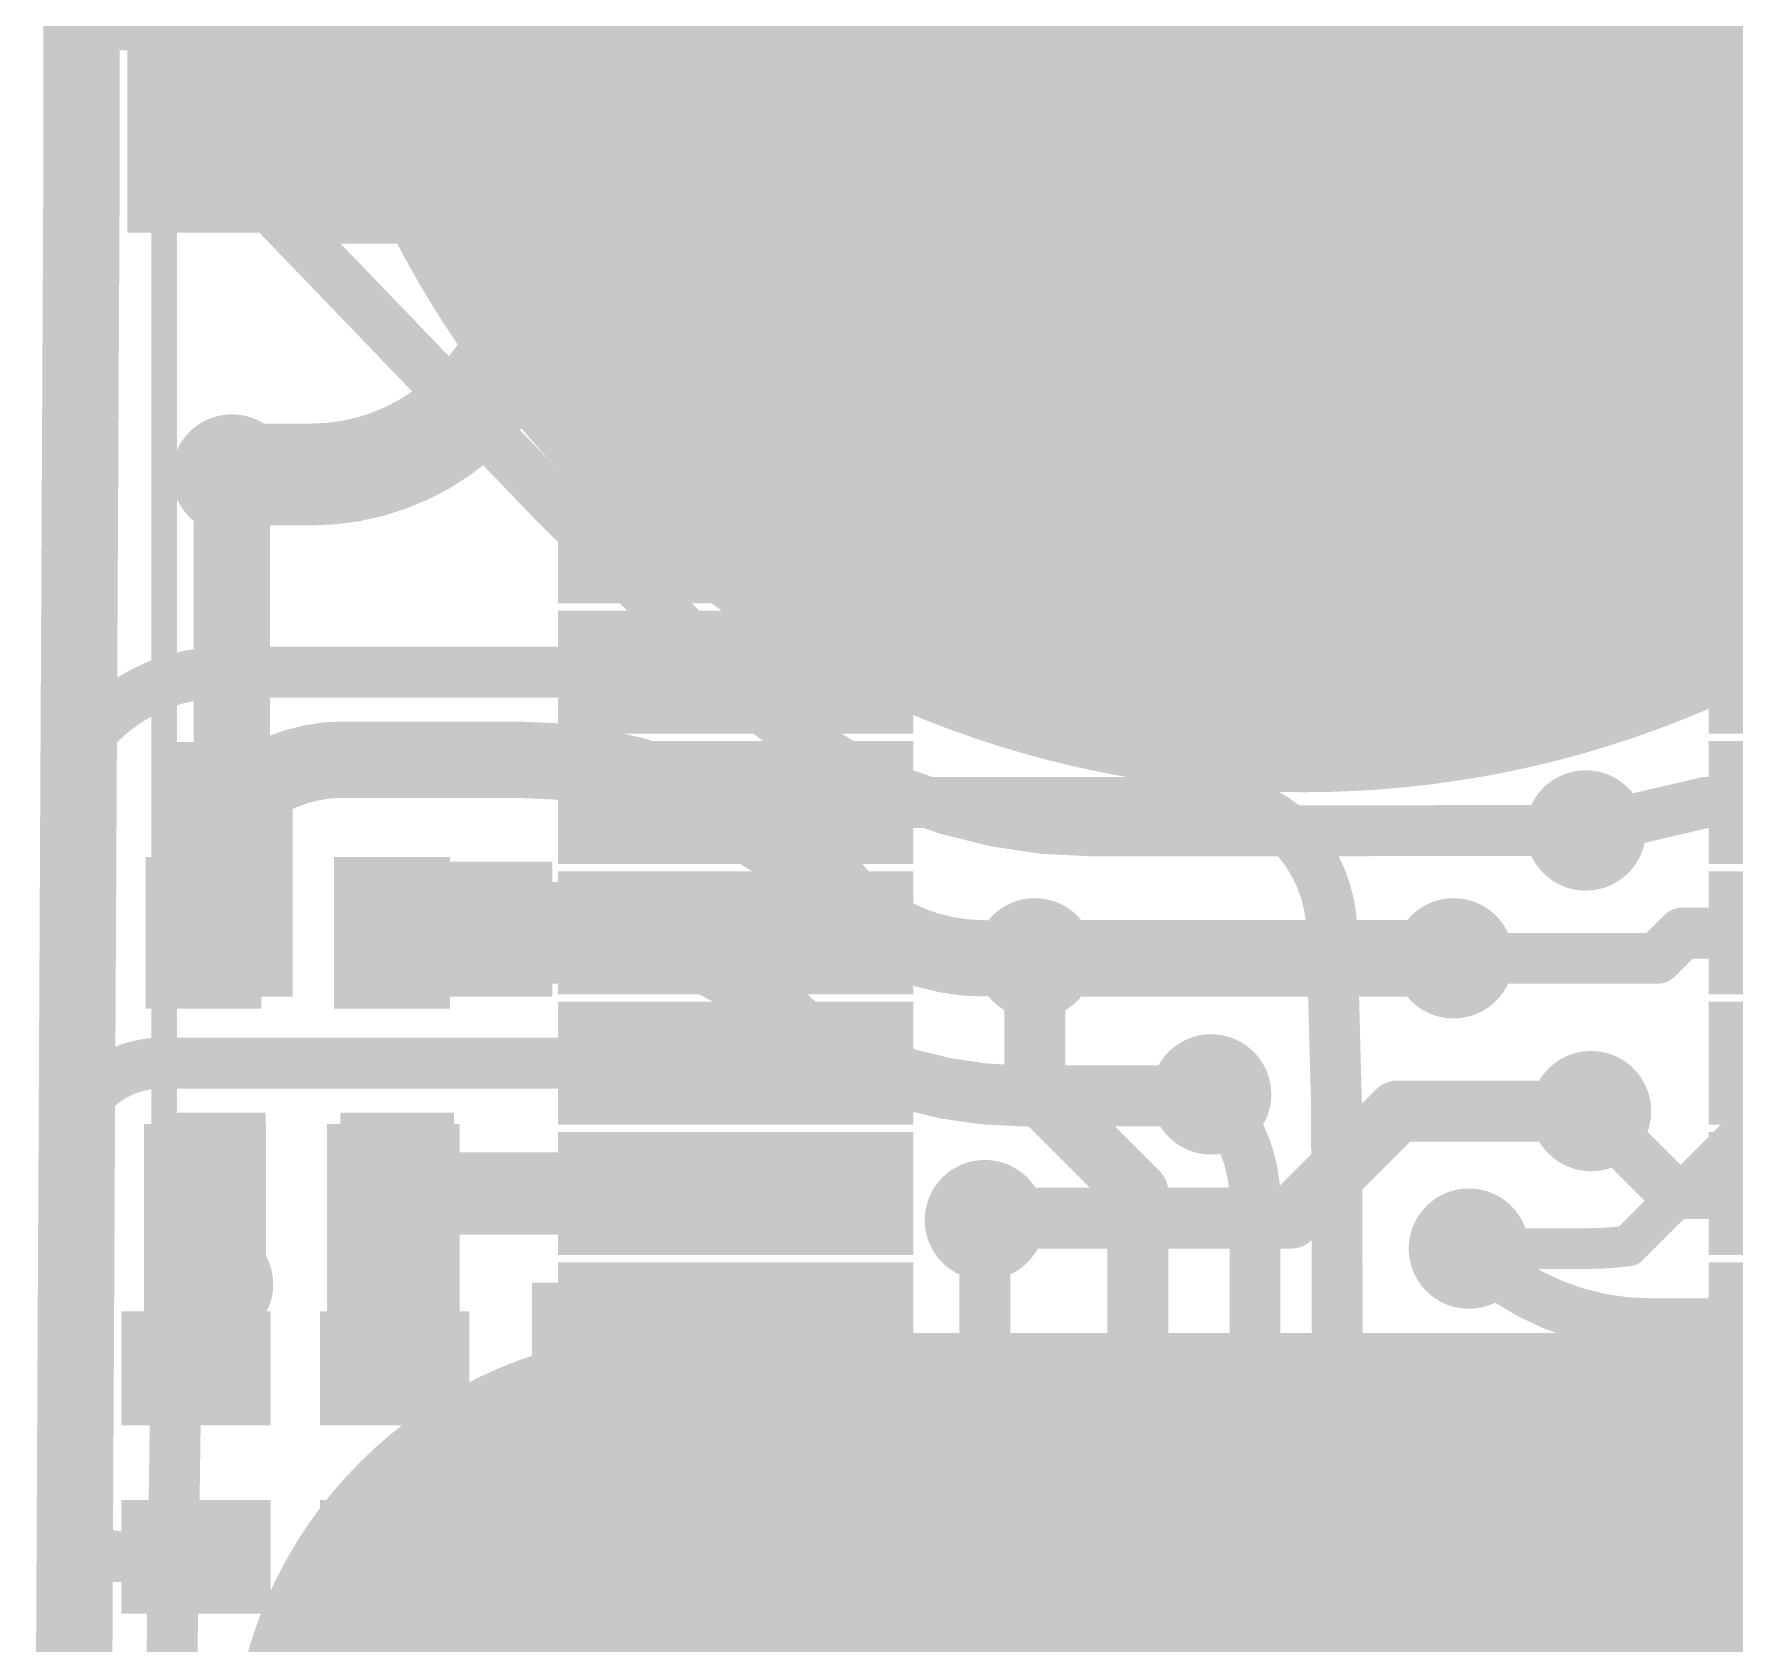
# Model space of a CAD drawing. Header units: millimetres. Extents: x -1.12 to 0.67, y -0.23 to 1.43.
# Drawn here: x -0.4348 to -0.1009, y 0.5594 to 0.8755 of the extents above; entities that cross this region are included whole.
import ezdxf

# ---------------------------------------------------------------- set-up
doc = ezdxf.new("R2010")
doc.units = ezdxf.units.MM
doc.header["$MEASUREMENT"] = 0
for name, color, linetype in [('BottomLayer', 5, 'Continuous'), ('BottomPaste', 16, 'Continuous'), ('BottomSolder', 6, 'Continuous'), ('TopLayer', 1, 'Continuous'), ('TopOverlay', 2, 'Continuous'), ('TopPaste', 8, 'Continuous'), ('TopSolder', 216, 'Continuous'), ('ViaHoleLayer', 16, 'Continuous')]:
    doc.layers.add(name, color=color, linetype=linetype)

# ---------------------------------------------------------------- blocks, each defined once
blk = doc.blocks.new('_EMG________6')
at = {"layer": 'TopLayer'}
h = blk.add_hatch(color=1, dxfattribs=at)
edge = h.paths.add_edge_path()
edge.add_arc((1.1e-06, 0.3931963), 0.1968504, 0, 360)
h = blk.add_hatch(color=1, dxfattribs=at)
edge = h.paths.add_edge_path()
edge.add_arc((-0.1240147, -0.0005045), 0.0826771, 90, 270)
edge.add_line((-0.1240147, -0.08318160000000001), (0.1240169, -0.08318160000000001))
edge.add_arc((0.1240169, -0.0005045), 0.0826771, 270, 450)
edge.add_line((0.1240169, 0.0821726), (-0.1240147, 0.0821726))
at = {"layer": 'TopPaste'}
h = blk.add_hatch(color=8, dxfattribs=at)
edge = h.paths.add_edge_path()
edge.add_arc((1.1e-06, 0.3931963), 0.1968504, 0, 360)
h = blk.add_hatch(color=8, dxfattribs=at)
edge = h.paths.add_edge_path()
edge.add_arc((-0.1240147, -0.0005045), 0.0826771, 90, 270)
edge.add_line((-0.1240147, -0.08318160000000001), (0.1240169, -0.08318160000000001))
edge.add_arc((0.1240169, -0.0005045), 0.0826771, 270, 450)
edge.add_line((0.1240169, 0.0821726), (-0.1240147, 0.0821726))
at = {"layer": 'TopSolder'}
h = blk.add_hatch(color=216, dxfattribs=at)
edge = h.paths.add_edge_path()
edge.add_arc((1.1e-06, 0.3931963), 0.2008504, 0, 360)
h = blk.add_hatch(color=216, dxfattribs=at)
edge = h.paths.add_edge_path()
edge.add_arc((-0.1240147, -0.0005045), 0.0866771, 90, 270)
edge.add_line((-0.1240147, -0.08718160000000001), (0.1240169, -0.08718160000000001))
edge.add_arc((0.1240169, -0.0005045), 0.0866771, 270, 450)
edge.add_line((0.1240169, 0.0861726), (-0.1240147, 0.0861726))
at = {"layer": 'TopOverlay', "const_width": 0.005}
blk.add_lwpolyline([(-0.2237483, -0.4317209), (-0.2237483, 0.431721)], dxfattribs=at)
blk = doc.blocks.new('14_TSSOP_B_7')
at = {"layer": 'BottomLayer'}
for points in [[(-0.1438976, 0.08484255), (-0.0820866, 0.08484255), (-0.0820866, 0.06870085), (-0.1438976, 0.06870085)], [(0.0820866, 0.08484255), (0.1438976, 0.08484255), (0.1438976, 0.06870085), (0.0820866, 0.06870085)], [(-0.1438976, 0.05925195), (-0.0820866, 0.05925195), (-0.0820866, 0.04311025), (-0.1438976, 0.04311025)], [(0.0820866, 0.05925195), (0.1438976, 0.05925195), (0.1438976, 0.04311025), (0.0820866, 0.04311025)], [(-0.1438976, 0.03366145), (-0.0820866, 0.03366145), (-0.0820866, 0.01751975), (-0.1438976, 0.01751975)], [(0.0820866, 0.03366145), (0.1438976, 0.03366145), (0.1438976, 0.01751975), (0.0820866, 0.01751975)], [(-0.1438976, 0.00807085), (-0.0820866, 0.00807085), (-0.0820866, -0.00807085), (-0.1438976, -0.00807085)], [(0.0820866, 0.00807085), (0.1438976, 0.00807085), (0.1438976, -0.00807085), (0.0820866, -0.00807085)], [(-0.1438976, -0.01751975), (-0.0820866, -0.01751975), (-0.0820866, -0.03366145), (-0.1438976, -0.03366145)], [(0.0820866, -0.01751975), (0.1438976, -0.01751975), (0.1438976, -0.03366145), (0.0820866, -0.03366145)], [(-0.1438976, -0.04311025), (-0.0820866, -0.04311025), (-0.0820866, -0.05925195), (-0.1438976, -0.05925195)], [(0.0820866, -0.04311025), (0.1438976, -0.04311025), (0.1438976, -0.05925195), (0.0820866, -0.05925195)], [(-0.1438976, -0.06870085), (-0.0820866, -0.06870085), (-0.0820866, -0.08484255), (-0.1438976, -0.08484255)], [(0.0820866, -0.06870085), (0.1438976, -0.06870085), (0.1438976, -0.08484255), (0.0820866, -0.08484255)]]:
    blk.add_hatch(color=5, dxfattribs=at).paths.add_polyline_path(points)
at = {"layer": 'BottomPaste'}
for points in [[(-0.1438976, 0.08484255), (-0.0820866, 0.08484255), (-0.0820866, 0.06870085), (-0.1438976, 0.06870085)], [(0.0820866, 0.08484255), (0.1438976, 0.08484255), (0.1438976, 0.06870085), (0.0820866, 0.06870085)], [(-0.1438976, 0.05925195), (-0.0820866, 0.05925195), (-0.0820866, 0.04311025), (-0.1438976, 0.04311025)], [(0.0820866, 0.05925195), (0.1438976, 0.05925195), (0.1438976, 0.04311025), (0.0820866, 0.04311025)], [(-0.1438976, 0.03366145), (-0.0820866, 0.03366145), (-0.0820866, 0.01751975), (-0.1438976, 0.01751975)], [(0.0820866, 0.03366145), (0.1438976, 0.03366145), (0.1438976, 0.01751975), (0.0820866, 0.01751975)], [(-0.1438976, 0.00807085), (-0.0820866, 0.00807085), (-0.0820866, -0.00807085), (-0.1438976, -0.00807085)], [(0.0820866, 0.00807085), (0.1438976, 0.00807085), (0.1438976, -0.00807085), (0.0820866, -0.00807085)], [(-0.1438976, -0.01751975), (-0.0820866, -0.01751975), (-0.0820866, -0.03366145), (-0.1438976, -0.03366145)], [(0.0820866, -0.01751975), (0.1438976, -0.01751975), (0.1438976, -0.03366145), (0.0820866, -0.03366145)], [(-0.1438976, -0.04311025), (-0.0820866, -0.04311025), (-0.0820866, -0.05925195), (-0.1438976, -0.05925195)], [(0.0820866, -0.04311025), (0.1438976, -0.04311025), (0.1438976, -0.05925195), (0.0820866, -0.05925195)], [(-0.1438976, -0.06870085), (-0.0820866, -0.06870085), (-0.0820866, -0.08484255), (-0.1438976, -0.08484255)], [(0.0820866, -0.06870085), (0.1438976, -0.06870085), (0.1438976, -0.08484255), (0.0820866, -0.08484255)]]:
    blk.add_hatch(color=16, dxfattribs=at).paths.add_polyline_path(points)
at = {"layer": 'BottomSolder'}
for points in [[(-0.1478976, 0.08884255), (-0.0780866, 0.08884255), (-0.0780866, 0.06470085), (-0.1478976, 0.06470085)], [(0.0780866, 0.08884255), (0.1478976, 0.08884255), (0.1478976, 0.06470085), (0.0780866, 0.06470085)], [(-0.1478976, 0.06325195), (-0.0780866, 0.06325195), (-0.0780866, 0.03911025), (-0.1478976, 0.03911025)], [(0.0780866, 0.06325195), (0.1478976, 0.06325195), (0.1478976, 0.03911025), (0.0780866, 0.03911025)], [(-0.1478976, 0.03766145), (-0.0780866, 0.03766145), (-0.0780866, 0.01351975), (-0.1478976, 0.01351975)], [(0.0780866, 0.03766145), (0.1478976, 0.03766145), (0.1478976, 0.01351975), (0.0780866, 0.01351975)], [(-0.1478976, 0.01207085), (-0.0780866, 0.01207085), (-0.0780866, -0.01207085), (-0.1478976, -0.01207085)], [(0.0780866, 0.01207085), (0.1478976, 0.01207085), (0.1478976, -0.01207085), (0.0780866, -0.01207085)], [(-0.1478976, -0.01351975), (-0.0780866, -0.01351975), (-0.0780866, -0.03766145), (-0.1478976, -0.03766145)], [(0.0780866, -0.01351975), (0.1478976, -0.01351975), (0.1478976, -0.03766145), (0.0780866, -0.03766145)], [(-0.1478976, -0.03911025), (-0.0780866, -0.03911025), (-0.0780866, -0.06325195), (-0.1478976, -0.06325195)], [(0.0780866, -0.03911025), (0.1478976, -0.03911025), (0.1478976, -0.06325195), (0.0780866, -0.06325195)], [(-0.1478976, -0.06470085), (-0.0780866, -0.06470085), (-0.0780866, -0.08884255), (-0.1478976, -0.08884255)], [(0.0780866, -0.06470085), (0.1478976, -0.06470085), (0.1478976, -0.08884255), (0.0780866, -0.08884255)]]:
    blk.add_hatch(color=6, dxfattribs=at).paths.add_polyline_path(points)
blk = doc.blocks.new('R___0402_B_10')
at = {"layer": 'BottomLayer'}
for points in [[(-0.009500000000000001, 0.0125), (-0.009499999999999998, -0.0125), (-0.0275, -0.0125), (-0.0275, 0.0125)], [(0.0275, 0.0125), (0.0275, -0.0125), (0.009500000000000001, -0.0125), (0.009499999999999998, 0.0125)]]:
    blk.add_hatch(color=5, dxfattribs=at).paths.add_polyline_path(points)
at = {"layer": 'BottomPaste'}
for points in [[(-0.009500000000000001, 0.0125), (-0.009499999999999998, -0.0125), (-0.0275, -0.0125), (-0.0275, 0.0125)], [(0.0275, 0.0125), (0.0275, -0.0125), (0.009500000000000001, -0.0125), (0.009499999999999998, 0.0125)]]:
    blk.add_hatch(color=16, dxfattribs=at).paths.add_polyline_path(points)
at = {"layer": 'BottomSolder'}
for points in [[(-0.007334600000000002, 0.0146654), (-0.007334599999999998, -0.0146654), (-0.0296654, -0.0146654), (-0.0296654, 0.0146654)], [(0.0296654, 0.0146654), (0.0296654, -0.0146654), (0.007334600000000002, -0.0146654), (0.007334599999999998, 0.0146654)]]:
    blk.add_hatch(color=6, dxfattribs=at).paths.add_polyline_path(points)
blk = doc.blocks.new('TC33X_2_104E__B_11')
at = {"layer": 'BottomLayer'}
for points in [[(-0.02362205, 0.02362205), (0.02362205, 0.02362205), (0.02362205, -0.02362205), (-0.02362205, -0.02362205)], [(0.05511815, 0.02362205), (0.10236225, 0.02362205), (0.10236225, -0.02362205), (0.05511815, -0.02362205)], [(0.00787405, -0.07086615), (0.07086615, -0.07086615), (0.07086615, -0.12992125), (0.00787405, -0.12992125)]]:
    blk.add_hatch(color=5, dxfattribs=at).paths.add_polyline_path(points)
at = {"layer": 'BottomPaste'}
for points in [[(-0.02362205, 0.02362205), (0.02362205, 0.02362205), (0.02362205, -0.02362205), (-0.02362205, -0.02362205)], [(0.05511815, 0.02362205), (0.10236225, 0.02362205), (0.10236225, -0.02362205), (0.05511815, -0.02362205)], [(0.00787405, -0.07086615), (0.07086615, -0.07086615), (0.07086615, -0.12992125), (0.00787405, -0.12992125)]]:
    blk.add_hatch(color=16, dxfattribs=at).paths.add_polyline_path(points)
at = {"layer": 'BottomSolder'}
for points in [[(-0.02762205, 0.02762205), (0.02762205, 0.02762205), (0.02762205, -0.02762205), (-0.02762205, -0.02762205)], [(0.05111815, 0.02762205), (0.10636225, 0.02762205), (0.10636225, -0.02762205), (0.05111815, -0.02762205)], [(0.00387405, -0.06686615), (0.07486615, -0.06686615), (0.07486615, -0.13392125), (0.00387405, -0.13392125)]]:
    blk.add_hatch(color=6, dxfattribs=at).paths.add_polyline_path(points)
blk = doc.blocks.new('R___0402_B_18')
at = {"layer": 'BottomLayer'}
for points in [[(-0.009499999999999996, 0.0125), (-0.009500000000000003, -0.0125), (-0.0275, -0.0125), (-0.0275, 0.0125)], [(0.0275, 0.0125), (0.0275, -0.0125), (0.009499999999999996, -0.0125), (0.009500000000000003, 0.0125)]]:
    blk.add_hatch(color=5, dxfattribs=at).paths.add_polyline_path(points)
at = {"layer": 'BottomPaste'}
for points in [[(-0.009499999999999996, 0.0125), (-0.009500000000000003, -0.0125), (-0.0275, -0.0125), (-0.0275, 0.0125)], [(0.0275, 0.0125), (0.0275, -0.0125), (0.009499999999999996, -0.0125), (0.009500000000000003, 0.0125)]]:
    blk.add_hatch(color=16, dxfattribs=at).paths.add_polyline_path(points)
at = {"layer": 'BottomSolder'}
for points in [[(-0.007334599999999997, 0.0146654), (-0.007334600000000003, -0.0146654), (-0.0296654, -0.0146654), (-0.0296654, 0.0146654)], [(0.0296654, 0.0146654), (0.0296654, -0.0146654), (0.007334599999999997, -0.0146654), (0.007334600000000003, 0.0146654)]]:
    blk.add_hatch(color=6, dxfattribs=at).paths.add_polyline_path(points)
blk = doc.blocks.new('R___0402_B_19')
at = {"layer": 'BottomLayer'}
for points in [[(-0.009499999999999996, 0.0125), (-0.009500000000000003, -0.0125), (-0.0275, -0.0125), (-0.0275, 0.0125)], [(0.0275, 0.0125), (0.0275, -0.0125), (0.009499999999999996, -0.0125), (0.009500000000000003, 0.0125)]]:
    blk.add_hatch(color=5, dxfattribs=at).paths.add_polyline_path(points)
at = {"layer": 'BottomPaste'}
for points in [[(-0.009499999999999996, 0.0125), (-0.009500000000000003, -0.0125), (-0.0275, -0.0125), (-0.0275, 0.0125)], [(0.0275, 0.0125), (0.0275, -0.0125), (0.009499999999999996, -0.0125), (0.009500000000000003, 0.0125)]]:
    blk.add_hatch(color=16, dxfattribs=at).paths.add_polyline_path(points)
at = {"layer": 'BottomSolder'}
for points in [[(-0.007334599999999997, 0.0146654), (-0.007334600000000003, -0.0146654), (-0.0296654, -0.0146654), (-0.0296654, 0.0146654)], [(0.0296654, 0.0146654), (0.0296654, -0.0146654), (0.007334599999999997, -0.0146654), (0.007334600000000003, 0.0146654)]]:
    blk.add_hatch(color=6, dxfattribs=at).paths.add_polyline_path(points)
blk = doc.blocks.new('R___0402_B_20')
at = {"layer": 'BottomLayer'}
for points in [[(-0.009500000000000001, 0.0125), (-0.009499999999999998, -0.0125), (-0.0275, -0.0125), (-0.0275, 0.0125)], [(0.0275, 0.0125), (0.0275, -0.0125), (0.009500000000000001, -0.0125), (0.009499999999999998, 0.0125)]]:
    blk.add_hatch(color=5, dxfattribs=at).paths.add_polyline_path(points)
at = {"layer": 'BottomPaste'}
for points in [[(-0.009500000000000001, 0.0125), (-0.009499999999999998, -0.0125), (-0.0275, -0.0125), (-0.0275, 0.0125)], [(0.0275, 0.0125), (0.0275, -0.0125), (0.009500000000000001, -0.0125), (0.009499999999999998, 0.0125)]]:
    blk.add_hatch(color=16, dxfattribs=at).paths.add_polyline_path(points)
at = {"layer": 'BottomSolder'}
for points in [[(-0.007334600000000002, 0.0146654), (-0.007334599999999998, -0.0146654), (-0.0296654, -0.0146654), (-0.0296654, 0.0146654)], [(0.0296654, 0.0146654), (0.0296654, -0.0146654), (0.007334600000000002, -0.0146654), (0.007334599999999998, 0.0146654)]]:
    blk.add_hatch(color=6, dxfattribs=at).paths.add_polyline_path(points)
blk = doc.blocks.new('R___0402_B_23')
at = {"layer": 'BottomLayer'}
for points in [[(-0.009500000000000001, 0.0125), (-0.009499999999999998, -0.0125), (-0.0275, -0.0125), (-0.0275, 0.0125)], [(0.0275, 0.0125), (0.0275, -0.0125), (0.009500000000000001, -0.0125), (0.009499999999999998, 0.0125)]]:
    blk.add_hatch(color=5, dxfattribs=at).paths.add_polyline_path(points)
at = {"layer": 'BottomPaste'}
for points in [[(-0.009500000000000001, 0.0125), (-0.009499999999999998, -0.0125), (-0.0275, -0.0125), (-0.0275, 0.0125)], [(0.0275, 0.0125), (0.0275, -0.0125), (0.009500000000000001, -0.0125), (0.009499999999999998, 0.0125)]]:
    blk.add_hatch(color=16, dxfattribs=at).paths.add_polyline_path(points)
at = {"layer": 'BottomSolder'}
for points in [[(-0.007334600000000002, 0.0146654), (-0.007334599999999998, -0.0146654), (-0.0296654, -0.0146654), (-0.0296654, 0.0146654)], [(0.0296654, 0.0146654), (0.0296654, -0.0146654), (0.007334600000000002, -0.0146654), (0.007334599999999998, 0.0146654)]]:
    blk.add_hatch(color=6, dxfattribs=at).paths.add_polyline_path(points)
blk = doc.blocks.new('SOD_123_B_31')
at = {"layer": 'BottomLayer'}
for points in [[(-0.0807086, -0.01771655), (-0.0807086, 0.01771655), (-0.043307, 0.01771655), (-0.043307, -0.01771655)], [(0.0433072, -0.01771655), (0.0433072, 0.01771655), (0.0807088, 0.01771655), (0.0807088, -0.01771655)]]:
    blk.add_hatch(color=5, dxfattribs=at).paths.add_polyline_path(points)
at = {"layer": 'BottomPaste'}
for points in [[(-0.0807086, -0.01771655), (-0.0807086, 0.01771655), (-0.043307, 0.01771655), (-0.043307, -0.01771655)], [(0.0433072, -0.01771655), (0.0433072, 0.01771655), (0.0807088, 0.01771655), (0.0807088, -0.01771655)]]:
    blk.add_hatch(color=16, dxfattribs=at).paths.add_polyline_path(points)
at = {"layer": 'BottomSolder'}
for points in [[(-0.0847086, -0.02171655), (-0.0847086, 0.02171655), (-0.039307, 0.02171655), (-0.039307, -0.02171655)], [(0.0393072, -0.02171655), (0.0393072, 0.02171655), (0.0847088, 0.02171655), (0.0847088, -0.02171655)]]:
    blk.add_hatch(color=6, dxfattribs=at).paths.add_polyline_path(points)
blk = doc.blocks.new('C___0402_B_33')
at = {"layer": 'BottomLayer'}
for points in [[(-0.009500000000000001, 0.0125), (-0.009499999999999998, -0.0125), (-0.0275, -0.0125), (-0.0275, 0.0125)], [(0.0275, 0.0125), (0.0275, -0.0125), (0.009500000000000001, -0.0125), (0.009499999999999998, 0.0125)]]:
    blk.add_hatch(color=5, dxfattribs=at).paths.add_polyline_path(points)
at = {"layer": 'BottomPaste'}
for points in [[(-0.009500000000000001, 0.0125), (-0.009499999999999998, -0.0125), (-0.0275, -0.0125), (-0.0275, 0.0125)], [(0.0275, 0.0125), (0.0275, -0.0125), (0.009500000000000001, -0.0125), (0.009499999999999998, 0.0125)]]:
    blk.add_hatch(color=16, dxfattribs=at).paths.add_polyline_path(points)
at = {"layer": 'BottomSolder'}
for points in [[(-0.007137800000000001, 0.0148622), (-0.007137799999999999, -0.0148622), (-0.0298622, -0.0148622), (-0.0298622, 0.0148622)], [(0.0298622, 0.0148622), (0.0298622, -0.0148622), (0.007137800000000001, -0.0148622), (0.007137799999999999, 0.0148622)]]:
    blk.add_hatch(color=6, dxfattribs=at).paths.add_polyline_path(points)

msp = doc.modelspace()

# ---------------------------------------------------------------- hatches: boundary and pattern name
at = {"layer": 'BottomLayer'}
for points in [[(-0.4164883, 0.8365), (-0.3635001, 0.8365), (-0.3635001, 0.923534), (-0.4164883, 0.923534)], [(-0.2764841, 0.8537166), (-0.2764841, 0.8126314), (-0.2270001, 0.8126314), (-0.2270001, 0.8537166)], [(-0.2265052, 0.8315002), (-0.2764842, 0.8315002), (-0.2764842, 0.767701), (-0.2265052, 0.767701)], [(-0.1019134, 0.7677008), (-0.0401024, 0.7677008), (-0.0401024, 0.8002182), (-0.1019134, 0.8002182)], [(-0.4075, 0.6865), (-0.384, 0.6865), (-0.384, 0.7365), (-0.4075, 0.7365)], [(-0.3735, 0.6865), (-0.3330072, 0.6865), (-0.3330072, 0.713), (-0.3735, 0.713)], [(-0.3892372, 0.6615), (-0.4132372, 0.6615), (-0.4132372, 0.6045), (-0.3892372, 0.6045)], [(-0.3512372, 0.6615), (-0.3772372, 0.6615), (-0.3772372, 0.6045), (-0.3512372, 0.6045)], [(-0.2660865, 0.6397482), (-0.2660865, 0.6558898), (-0.3600921, 0.6558898), (-0.3600921, 0.6397482)], [(-0.337, 0.5665), (-0.3175, 0.5665), (-0.3175, 0.6302992), (-0.337, 0.6302992)], [(-0.3174999, 0.5658686), (-0.3174999, 0.5853686), (-0.3764999, 0.5853686), (-0.3764999, 0.5658686)]]:
    msp.add_hatch(color=5, dxfattribs=at).paths.add_polyline_path(points)
h = msp.add_hatch(color=5, dxfattribs=at)
edge = h.paths.add_edge_path()
edge.add_arc((-0.397575, 0.851), 0.011811, 0, 360)
h = msp.add_hatch(color=5, dxfattribs=at)
edge = h.paths.add_edge_path()
edge.add_arc((-0.3959324, 0.789), 0.011811, 0, 360)
h = msp.add_hatch(color=5, dxfattribs=at)
edge = h.paths.add_edge_path()
edge.add_arc((-0.3959324, 0.724), 0.011811, 0, 360)
h = msp.add_hatch(color=5, dxfattribs=at)
edge = h.paths.add_edge_path()
edge.add_arc((-0.1300419, 0.7191039), 0.011811, 0, 360)
h = msp.add_hatch(color=5, dxfattribs=at)
edge = h.paths.add_edge_path()
edge.add_arc((-0.3410072, 0.699), 0.011811, 0, 360)
h = msp.add_hatch(color=5, dxfattribs=at)
edge = h.paths.add_edge_path()
edge.add_arc((-0.2382304, 0.694), 0.011811, 0, 360)
h = msp.add_hatch(color=5, dxfattribs=at)
edge = h.paths.add_edge_path()
edge.add_arc((-0.156, 0.694), 0.011811, 0, 360)
h = msp.add_hatch(color=5, dxfattribs=at)
edge = h.paths.add_edge_path()
edge.add_arc((-0.2036069, 0.6672794), 0.011811, 0, 360)
h = msp.add_hatch(color=5, dxfattribs=at)
edge = h.paths.add_edge_path()
edge.add_arc((-0.129, 0.664), 0.011811, 0, 360)
h = msp.add_hatch(color=5, dxfattribs=at)
edge = h.paths.add_edge_path()
edge.add_arc((-0.248064, 0.6426019), 0.011811, 0, 360)
h = msp.add_hatch(color=5, dxfattribs=at)
edge = h.paths.add_edge_path()
edge.add_arc((-0.153, 0.637), 0.011811, 0, 360)
h = msp.add_hatch(color=5, dxfattribs=at)
edge = h.paths.add_edge_path()
edge.add_arc((-0.3996381, 0.6300187), 0.011811, 0, 360)
at = {"layer": 'TopLayer'}
h = msp.add_hatch(color=1, dxfattribs=at)
edge = h.paths.add_edge_path()
edge.add_arc((-0.397575, 0.851), 0.011811, 0, 360)
h = msp.add_hatch(color=1, dxfattribs=at)
edge = h.paths.add_edge_path()
edge.add_arc((-0.3959324, 0.789), 0.011811, 0, 360)
h = msp.add_hatch(color=1, dxfattribs=at)
edge = h.paths.add_edge_path()
edge.add_arc((-0.3959324, 0.724), 0.011811, 0, 360)
h = msp.add_hatch(color=1, dxfattribs=at)
edge = h.paths.add_edge_path()
edge.add_arc((-0.1300419, 0.7191039), 0.011811, 0, 360)
h = msp.add_hatch(color=1, dxfattribs=at)
edge = h.paths.add_edge_path()
edge.add_arc((-0.3410072, 0.699), 0.011811, 0, 360)
h = msp.add_hatch(color=1, dxfattribs=at)
edge = h.paths.add_edge_path()
edge.add_arc((-0.2382304, 0.694), 0.011811, 0, 360)
h = msp.add_hatch(color=1, dxfattribs=at)
edge = h.paths.add_edge_path()
edge.add_arc((-0.156, 0.694), 0.011811, 0, 360)
h = msp.add_hatch(color=1, dxfattribs=at)
edge = h.paths.add_edge_path()
edge.add_arc((-0.2036069, 0.6672794), 0.011811, 0, 360)
h = msp.add_hatch(color=1, dxfattribs=at)
edge = h.paths.add_edge_path()
edge.add_arc((-0.129, 0.664), 0.011811, 0, 360)
h = msp.add_hatch(color=1, dxfattribs=at)
edge = h.paths.add_edge_path()
edge.add_arc((-0.248064, 0.6426019), 0.011811, 0, 360)
h = msp.add_hatch(color=1, dxfattribs=at)
edge = h.paths.add_edge_path()
edge.add_arc((-0.153, 0.637), 0.011811, 0, 360)
h = msp.add_hatch(color=1, dxfattribs=at)
edge = h.paths.add_edge_path()
edge.add_arc((-0.3996381, 0.6300187), 0.011811, 0, 360)
at = {"layer": 'ViaHoleLayer'}
h = msp.add_hatch(color=16, dxfattribs=at)
edge = h.paths.add_edge_path()
edge.add_arc((-0.397575, 0.851), 0.0059055, 0, 360)
h = msp.add_hatch(color=16, dxfattribs=at)
edge = h.paths.add_edge_path()
edge.add_arc((-0.3959324, 0.789), 0.0059055, 0, 360)
h = msp.add_hatch(color=16, dxfattribs=at)
edge = h.paths.add_edge_path()
edge.add_arc((-0.3959324, 0.724), 0.0059055, 0, 360)
h = msp.add_hatch(color=16, dxfattribs=at)
edge = h.paths.add_edge_path()
edge.add_arc((-0.1300419, 0.7191039), 0.0059055, 0, 360)
h = msp.add_hatch(color=16, dxfattribs=at)
edge = h.paths.add_edge_path()
edge.add_arc((-0.3410072, 0.699), 0.0059055, 0, 360)
h = msp.add_hatch(color=16, dxfattribs=at)
edge = h.paths.add_edge_path()
edge.add_arc((-0.2382304, 0.694), 0.0059055, 0, 360)
h = msp.add_hatch(color=16, dxfattribs=at)
edge = h.paths.add_edge_path()
edge.add_arc((-0.156, 0.694), 0.0059055, 0, 360)
h = msp.add_hatch(color=16, dxfattribs=at)
edge = h.paths.add_edge_path()
edge.add_arc((-0.2036069, 0.6672794), 0.0059055, 0, 360)
h = msp.add_hatch(color=16, dxfattribs=at)
edge = h.paths.add_edge_path()
edge.add_arc((-0.129, 0.664), 0.0059055, 0, 360)
h = msp.add_hatch(color=16, dxfattribs=at)
edge = h.paths.add_edge_path()
edge.add_arc((-0.248064, 0.6426019), 0.0059055, 0, 360)
h = msp.add_hatch(color=16, dxfattribs=at)
edge = h.paths.add_edge_path()
edge.add_arc((-0.153, 0.637), 0.0059055, 0, 360)
h = msp.add_hatch(color=16, dxfattribs=at)
edge = h.paths.add_edge_path()
edge.add_arc((-0.3996381, 0.6300187), 0.0059055, 0, 360)

# ---------------------------------------------------------------- linework, layer by layer
at = {"layer": 'BottomLayer'}
for points, const_width in [([(-0.3355, 0.8345919), (-0.3355, 0.849)], 0.02), ([(-0.129992, 0.8027128), (-0.129992, 0.836)], 0.01), ([(-0.389, 0.789), (-0.3803848, 0.789)], 0.02), ([(-0.3974207, 0.7501811), (-0.2969921, 0.7501811)], 0.01), ([(-0.2969921, 0.7501811), (-0.1907415, 0.7501811)], 0.01), ([(-0.428, 0.6559289), (-0.428, 0.7255147)], 0.01), ([(-0.2969921, 0.7245906), (-0.2017509, 0.7245906)], 0.01), ([(-0.1300419, 0.7191039), (-0.1065239, 0.7245906)], 0.01), ([(-0.1065239, 0.7245906), (-0.0710079, 0.7245906)], 0.01), ([(-0.3586716, 0.699), (-0.3410072, 0.699)], 0.02), ([(-0.3410072, 0.699), (-0.2969921, 0.699)], 0.02), ([(-0.1798884, 0.6988037), (-0.179, 0.6652999)], 0.01), ([(-0.1160168, 0.694), (-0.1110555, 0.6989613)], 0.01), ([(-0.1110555, 0.6989613), (-0.0710466, 0.6989613)], 0.01), ([(-0.2382304, 0.694), (-0.2382301, 0.6939997)], 0.012), ([(-0.2382301, 0.6682288), (-0.2382301, 0.6939997)], 0.012), ([(-0.156, 0.694), (-0.1160168, 0.694)], 0.01), ([(-0.4099406, 0.6734094), (-0.2969921, 0.6734094)], 0.01), ([(-0.2382301, 0.6682288), (-0.218, 0.6479987)], 0.012), ([(-0.179, 0.6652999), (-0.1784968, 0.5271539)], 0.01), ([(-0.129, 0.664), (-0.1128189, 0.6478189)], 0.01), ([(-0.428, 0.5848284), (-0.428, 0.6559289)], 0.01), ([(-0.4005, 0.6300187), (-0.4005, 0.649)], 0.01), ([(-0.364, 0.6477929), (-0.363974, 0.6478189)], 0.01), ([(-0.364, 0.6135), (-0.364, 0.6477929)], 0.01), ([(-0.363974, 0.6478189), (-0.2969921, 0.6478189)], 0.01), ([(-0.218, 0.5242486), (-0.218, 0.6479987)], 0.012), ([(-0.195, 0.4740484), (-0.195, 0.6465005)], 0.01), ([(-0.1128189, 0.6478189), (-0.0231799, 0.6478189)], 0.01), ([(-0.248064, 0.5959166), (-0.248064, 0.6426019)], 0.01), ([(-0.4005, 0.6195355), (-0.4005, 0.6300187)], 0.01), ([(-0.4005, 0.6300187), (-0.3996381, 0.6300187)], 0.01), ([(-0.117338, 0.6222283), (-0.0710079, 0.6222283)], 0.01), ([(-0.4175503, 0.5765), (-0.403, 0.5765)], 0.01), ([(-0.2895, 0.579), (-0.2650711, 0.579)], 0.01)]:
    msp.add_lwpolyline(points, dxfattribs=dict(at, const_width=const_width))
for points, const_width in [([(-0.3405, 0.849, 1), (-0.3305, 0.849, 1)], 0.01), ([(-0.3405, 0.8345919, 1), (-0.3305, 0.8345919, 1)], 0.01), ([(-0.3405, 0.8345919, 1), (-0.3305, 0.8345919, 1)], 0.01), ([(-0.132492, 0.836, 1), (-0.127492, 0.836, 1)], 0.005), ([(-0.354, 0.802, 1), (-0.344, 0.802, 1)], 0.01), ([(-0.354, 0.802, 1), (-0.344, 0.802, 1)], 0.01), ([(-0.132492, 0.8027128, 1), (-0.127492, 0.8027128, 1)], 0.005), ([(-0.132492, 0.8027128, 1), (-0.127492, 0.8027128, 1)], 0.005), ([(-0.394, 0.789, 1), (-0.384, 0.789, 1)], 0.01), ([(-0.3853848, 0.789, 1), (-0.3753848, 0.789, 1)], 0.01), ([(-0.3853848, 0.789, 1), (-0.3753848, 0.789, 1)], 0.01), ([(-0.1461762, 0.7696762, 1), (-0.1411762, 0.7696762, 1)], 0.005), ([(-0.1461762, 0.7696762, 1), (-0.1411762, 0.7696762, 1)], 0.005), ([(-0.3999207, 0.7501811, 1), (-0.3949207, 0.7501811, 1)], 0.005), ([(-0.3999207, 0.7501811, 1), (-0.3949207, 0.7501811, 1)], 0.005), ([(-0.2994921, 0.7501811, 1), (-0.2944921, 0.7501811, 1)], 0.005), ([(-0.2994921, 0.7501811, 1), (-0.2944921, 0.7501811, 1)], 0.005), ([(-0.1932415, 0.7501811, 1), (-0.1882415, 0.7501811, 1)], 0.005), ([(-0.1932415, 0.7501811, 1), (-0.1882415, 0.7501811, 1)], 0.005), ([(-0.4245, 0.74, 1), (-0.4195, 0.74, 1)], 0.005), ([(-0.4245, 0.74, 1), (-0.4195, 0.74, 1)], 0.005), ([(-0.4305, 0.7255147, 1), (-0.4255, 0.7255147, 1)], 0.005), ([(-0.4305, 0.7255147, 1), (-0.4255, 0.7255147, 1)], 0.005), ([(-0.2994921, 0.7245906, 1), (-0.2944921, 0.7245906, 1)], 0.005), ([(-0.2042509, 0.7245906, 1), (-0.1992509, 0.7245906, 1)], 0.005), ([(-0.2042509, 0.7245906, 1), (-0.1992509, 0.7245906, 1)], 0.005), ([(-0.1090239, 0.7245906, 1), (-0.1040239, 0.7245906, 1)], 0.005), ([(-0.1090239, 0.7245906, 1), (-0.1040239, 0.7245906, 1)], 0.005), ([(-0.190754, 0.719, 1), (-0.185754, 0.719, 1)], 0.005), ([(-0.190754, 0.719, 1), (-0.185754, 0.719, 1)], 0.005), ([(-0.1325419, 0.7191039, 1), (-0.1275419, 0.7191039, 1)], 0.005), ([(-0.3636716, 0.699, 1), (-0.3536716, 0.699, 1)], 0.01), ([(-0.3460072, 0.699, 1), (-0.3360072, 0.699, 1)], 0.01), ([(-0.3460072, 0.699, 1), (-0.3360072, 0.699, 1)], 0.01), ([(-0.3019921, 0.699, 1), (-0.2919921, 0.699, 1)], 0.01), ([(-0.1823884, 0.6988037, 1), (-0.1773884, 0.6988037, 1)], 0.005), ([(-0.1823884, 0.6988037, 1), (-0.1773884, 0.6988037, 1)], 0.005), ([(-0.1135555, 0.6989613, 1), (-0.1085555, 0.6989613, 1)], 0.005), ([(-0.1135555, 0.6989613, 1), (-0.1085555, 0.6989613, 1)], 0.005), ([(-0.2412304, 0.694, 1), (-0.2352304, 0.694, 1)], 0.006), ([(-0.2412301, 0.6939997, 1), (-0.2352301, 0.6939997, 1)], 0.006), ([(-0.2412301, 0.6939997, 1), (-0.2352301, 0.6939997, 1)], 0.006), ([(-0.1585, 0.694, 1), (-0.1535, 0.694, 1)], 0.005), ([(-0.1185168, 0.694, 1), (-0.1135168, 0.694, 1)], 0.005), ([(-0.1185168, 0.694, 1), (-0.1135168, 0.694, 1)], 0.005), ([(-0.4124406, 0.6734094, 1), (-0.4074406, 0.6734094, 1)], 0.005), ([(-0.4124406, 0.6734094, 1), (-0.4074406, 0.6734094, 1)], 0.005), ([(-0.2994921, 0.6734094, 1), (-0.2944921, 0.6734094, 1)], 0.005), ([(-0.4255, 0.668, 1), (-0.4205, 0.668, 1)], 0.005), ([(-0.4255, 0.668, 1), (-0.4205, 0.668, 1)], 0.005), ([(-0.2412301, 0.6682288, 1), (-0.2352301, 0.6682288, 1)], 0.006), ([(-0.2412301, 0.6682288, 1), (-0.2352301, 0.6682288, 1)], 0.006), ([(-0.2061069, 0.6672794, 1), (-0.2011069, 0.6672794, 1)], 0.005), ([(-0.1815, 0.6652999, 1), (-0.1765, 0.6652999, 1)], 0.005), ([(-0.1815, 0.6652999, 1), (-0.1765, 0.6652999, 1)], 0.005), ([(-0.1315, 0.664, 1), (-0.1265, 0.664, 1)], 0.005), ([(-0.4305, 0.6559289, 1), (-0.4255, 0.6559289, 1)], 0.005), ([(-0.4305, 0.6559289, 1), (-0.4255, 0.6559289, 1)], 0.005), ([(-0.4305, 0.6559289, 1), (-0.4255, 0.6559289, 1)], 0.005), ([(-0.403, 0.649, 1), (-0.398, 0.649, 1)], 0.005), ([(-0.3665, 0.6477929, 1), (-0.3615, 0.6477929, 1)], 0.005), ([(-0.3665, 0.6477929, 1), (-0.3615, 0.6477929, 1)], 0.005), ([(-0.366474, 0.6478189, 1), (-0.361474, 0.6478189, 1)], 0.005), ([(-0.366474, 0.6478189, 1), (-0.361474, 0.6478189, 1)], 0.005), ([(-0.2994921, 0.6478189, 1), (-0.2944921, 0.6478189, 1)], 0.005), ([(-0.221, 0.6479987, 1), (-0.215, 0.6479987, 1)], 0.006), ([(-0.221, 0.6479987, 1), (-0.215, 0.6479987, 1)], 0.006), ([(-0.1975, 0.6465005, 1), (-0.1925, 0.6465005, 1)], 0.005), ([(-0.1975, 0.6465005, 1), (-0.1925, 0.6465005, 1)], 0.005), ([(-0.1153189, 0.6478189, 1), (-0.1103189, 0.6478189, 1)], 0.005), ([(-0.1153189, 0.6478189, 1), (-0.1103189, 0.6478189, 1)], 0.005), ([(-0.250564, 0.6426019, 1), (-0.245564, 0.6426019, 1)], 0.005), ([(-0.1555, 0.637, 1), (-0.1505, 0.637, 1)], 0.005), ([(-0.403, 0.6300187, 1), (-0.398, 0.6300187, 1)], 0.005), ([(-0.403, 0.6300187, 1), (-0.398, 0.6300187, 1)], 0.005), ([(-0.403, 0.6300187, 1), (-0.398, 0.6300187, 1)], 0.005), ([(-0.4021381, 0.6300187, 1), (-0.3971381, 0.6300187, 1)], 0.005), ([(-0.403, 0.6195355, 1), (-0.398, 0.6195355, 1)], 0.005), ([(-0.403, 0.6195355, 1), (-0.398, 0.6195355, 1)], 0.005), ([(-0.119838, 0.6222283, 1), (-0.114838, 0.6222283, 1)], 0.005), ([(-0.119838, 0.6222283, 1), (-0.114838, 0.6222283, 1)], 0.005), ([(-0.4055, 0.6135, 1), (-0.4005, 0.6135, 1)], 0.005), ([(-0.3665, 0.6135, 1), (-0.3615, 0.6135, 1)], 0.005), ([(-0.250564, 0.5959166, 1), (-0.245564, 0.5959166, 1)], 0.005), ([(-0.250564, 0.5959166, 1), (-0.245564, 0.5959166, 1)], 0.005), ([(-0.4305, 0.5848284, 1), (-0.4255, 0.5848284, 1)], 0.005), ([(-0.4305, 0.5848284, 1), (-0.4255, 0.5848284, 1)], 0.005), ([(-0.2555, 0.584, 1), (-0.2505, 0.584, 1)], 0.005), ([(-0.2555, 0.584, 1), (-0.2505, 0.584, 1)], 0.005), ([(-0.4285, 0.58, 1), (-0.4235, 0.58, 1)], 0.005), ([(-0.4285, 0.58, 1), (-0.4235, 0.58, 1)], 0.005), ([(-0.4200503, 0.5765, 1), (-0.4150503, 0.5765, 1)], 0.005), ([(-0.4200503, 0.5765, 1), (-0.4150503, 0.5765, 1)], 0.005), ([(-0.4055, 0.5765, 1), (-0.4005, 0.5765, 1)], 0.005), ([(-0.3350355, 0.5765, 1), (-0.3300355, 0.5765, 1)], 0.005), ([(-0.329, 0.579, 1), (-0.324, 0.579, 1)], 0.005), ([(-0.292, 0.579, 1), (-0.287, 0.579, 1)], 0.005), ([(-0.2675711, 0.579, 1), (-0.2625711, 0.579, 1)], 0.005), ([(-0.2675711, 0.579, 1), (-0.2625711, 0.579, 1)], 0.005)]:
    msp.add_lwpolyline(points, format="xyb", close=True, dxfattribs=dict(at, const_width=const_width))
for points, const_width in [([(-0.3355, 0.8345919, -0.198912367379658), (-0.349, 0.802)], 0.02), ([(-0.349, 0.802, -0.198912367379658), (-0.3803848, 0.789)], 0.02), ([(-0.129992, 0.8027128, -0.198912367379658), (-0.1436762, 0.7696762)], 0.01), ([(-0.1436762, 0.7696762, -0.198912367379658), (-0.1907415, 0.7501811)], 0.01), ([(-0.422, 0.74, -0.198912367379658), (-0.3974207, 0.7501811)], 0.01), ([(-0.428, 0.7255147, -0.198912367379658), (-0.422, 0.74)], 0.01), ([(-0.2017509, 0.7245906, -0.198912367379658), (-0.188254, 0.719)], 0.01), ([(-0.188254, 0.719, -0.198912367379658), (-0.1798884, 0.6988037)], 0.01), ([(-0.423, 0.668, -0.198912367379658), (-0.4099406, 0.6734094)], 0.01), ([(-0.428, 0.6559289, -0.198912367379658), (-0.423, 0.668)], 0.01), ([(-0.2036069, 0.6672794, -0.198912367379658), (-0.195, 0.6465005)], 0.01), ([(-0.117338, 0.6222283, -0.198912367379658), (-0.153, 0.637)], 0.01), ([(-0.4005, 0.6195355, -0.198912367379658), (-0.403, 0.6135)], 0.01), ([(-0.248064, 0.5959166, -0.198912367379658), (-0.253, 0.584)], 0.01), ([(-0.426, 0.58, -0.198912367379658), (-0.428, 0.5848284)], 0.01), ([(-0.253, 0.584, -0.198912367379658), (-0.2650711, 0.579)], 0.01), ([(-0.4175503, 0.5765, -0.198912367379658), (-0.426, 0.58)], 0.01), ([(-0.3265, 0.579, -0.1989119397549601), (-0.3325355, 0.5765)], 0.01)]:
    msp.add_lwpolyline(points, format="xyb", dxfattribs=dict(at, const_width=const_width))
at = {"layer": 'TopLayer'}
for points, const_width in [([(-0.4254872, 0.8459543), (-0.4254872, 0.8888532)], 0.015), ([(-0.397575, 0.851), (-0.3355328, 0.7865325)], 0.01), ([(-0.4273106, 0.4752031), (-0.4254872, 0.8459543)], 0.015), ([(-0.3959324, 0.724), (-0.3959324, 0.789)], 0.015), ([(-0.335494, 0.7864919), (-0.3354394, 0.7864341)], 0.01), ([(-0.3263139, 0.7773155), (-0.2972875, 0.7482892)], 0.01), ([(-0.3742045, 0.733), (-0.3399196, 0.733)], 0.015), ([(-0.2265768, 0.719), (-0.1300419, 0.7191039)], 0.01), ([(-0.2773212, 0.7070709), (-0.2755396, 0.7052893)], 0.012), ([(-0.3410072, 0.699), (-0.3303113, 0.699)], 0.012), ([(-0.2382304, 0.694), (-0.156, 0.694)], 0.015), ([(-0.1216892, 0.6375305), (-0.0593417, 0.699878)], 0.008), ([(-0.2482848, 0.694), (-0.2382304, 0.694)], 0.012), ([(-0.240502, 0.667), (-0.2038863, 0.667)], 0.012), ([(-0.2038863, 0.667), (-0.2036069, 0.6672794)], 0.012), ([(-0.188, 0.643), (-0.167, 0.664)], 0.012), ([(-0.167, 0.664), (-0.129159, 0.664)], 0.012), ([(-0.248064, 0.6426019), (-0.2476659, 0.643)], 0.012), ([(-0.2476659, 0.643), (-0.188, 0.643)], 0.012), ([(-0.153, 0.637), (-0.129944, 0.637)], 0.008), ([(-0.4058537, 0.6213474), (-0.4058536, 0.6213474)], 0.01), ([(-0.4084656, 0.5006025), (-0.4068852, 0.6170578)], 0.01)]:
    msp.add_lwpolyline(points, dxfattribs=dict(at, const_width=const_width))
for points, const_width in [([(-0.400075, 0.851, 1), (-0.395075, 0.851, 1)], 0.005), ([(-0.4292372, 0.8459543, 1), (-0.4217372, 0.8459543, 1)], 0.0075), ([(-0.4292372, 0.8459543, 1), (-0.4217372, 0.8459543, 1)], 0.0075), ([(-0.3996824, 0.789, 1), (-0.3921824, 0.789, 1)], 0.0075), ([(-0.3380328, 0.7865325, 1), (-0.3330328, 0.7865325, 1)], 0.005), ([(-0.3380327, 0.7865326, 1), (-0.3330327, 0.7865326, 1)], 0.005), ([(-0.337994, 0.7864919, 1), (-0.332994, 0.7864919, 1)], 0.005), ([(-0.3379939, 0.786492, 1), (-0.3329939, 0.786492, 1)], 0.005), ([(-0.3379394, 0.7864341, 1), (-0.3329394, 0.7864341, 1)], 0.005), ([(-0.3379394, 0.7864341, 1), (-0.3329394, 0.7864341, 1)], 0.005), ([(-0.3291038, 0.7775934, 1), (-0.3241038, 0.7775934, 1)], 0.005), ([(-0.3291038, 0.7775933, 1), (-0.3241038, 0.7775933, 1)], 0.005), ([(-0.3290699, 0.7775615, 1), (-0.3240699, 0.7775615, 1)], 0.005), ([(-0.3290699, 0.7775615, 1), (-0.3240699, 0.7775615, 1)], 0.005), ([(-0.3290063, 0.7775016, 1), (-0.3240063, 0.7775016, 1)], 0.005), ([(-0.3289897, 0.7774861, 1), (-0.3239897, 0.7774861, 1)], 0.005), ([(-0.3288139, 0.7773156, 1), (-0.3238139, 0.7773156, 1)], 0.005), ([(-0.3288139, 0.7773155, 1), (-0.3238139, 0.7773155, 1)], 0.005), ([(-0.2997875, 0.7482892, 1), (-0.2947875, 0.7482892, 1)], 0.005), ([(-0.2997874, 0.7482893, 1), (-0.2947874, 0.7482893, 1)], 0.005), ([(-0.3779545, 0.733, 1), (-0.3704545, 0.733, 1)], 0.0075), ([(-0.3779545, 0.733, 1), (-0.3704545, 0.733, 1)], 0.0075), ([(-0.3436696, 0.733, 1), (-0.3361696, 0.733, 1)], 0.0075), ([(-0.3436696, 0.733, 1), (-0.3361696, 0.733, 1)], 0.0075), ([(-0.3996824, 0.724, 1), (-0.3921824, 0.724, 1)], 0.0075), ([(-0.3996824, 0.724, 1), (-0.3921824, 0.724, 1)], 0.0075), ([(-0.2290768, 0.719, 1), (-0.2240768, 0.719, 1)], 0.005), ([(-0.2290768, 0.719, 1), (-0.2240768, 0.719, 1)], 0.005), ([(-0.1325419, 0.7191039, 1), (-0.1275419, 0.7191039, 1)], 0.005), ([(-0.2810713, 0.7070708, 1), (-0.2735713, 0.7070708, 1)], 0.0075), ([(-0.2803212, 0.7070709, 1), (-0.2743212, 0.7070709, 1)], 0.006), ([(-0.2792896, 0.7052893, 1), (-0.2717896, 0.7052893, 1)], 0.0075), ([(-0.2785396, 0.7052893, 1), (-0.2725396, 0.7052893, 1)], 0.006), ([(-0.3440072, 0.699, 1), (-0.3380072, 0.699, 1)], 0.006), ([(-0.3333113, 0.699, 1), (-0.3273113, 0.699, 1)], 0.006), ([(-0.3333113, 0.699, 1), (-0.3273113, 0.699, 1)], 0.006), ([(-0.2520348, 0.694, 1), (-0.2445348, 0.694, 1)], 0.0075), ([(-0.2419804, 0.694, 1), (-0.2344804, 0.694, 1)], 0.0075), ([(-0.15975, 0.694, 1), (-0.15225, 0.694, 1)], 0.0075), ([(-0.2512848, 0.694, 1), (-0.2452848, 0.694, 1)], 0.006), ([(-0.2412304, 0.694, 1), (-0.2352304, 0.694, 1)], 0.006), ([(-0.2990069, 0.6892912, 1), (-0.2930069, 0.6892912, 1)], 0.006), ([(-0.2990069, 0.6892912, 1), (-0.2930069, 0.6892912, 1)], 0.006), ([(-0.2870248, 0.6798275, 1), (-0.2810248, 0.6798275, 1)], 0.006), ([(-0.2870246, 0.6798274, 1), (-0.2810246, 0.6798274, 1)], 0.006), ([(-0.243502, 0.667, 1), (-0.237502, 0.667, 1)], 0.006), ([(-0.243502, 0.667, 1), (-0.237502, 0.667, 1)], 0.006), ([(-0.2068863, 0.667, 1), (-0.2008863, 0.667, 1)], 0.006), ([(-0.2068863, 0.667, 1), (-0.2008863, 0.667, 1)], 0.006), ([(-0.2066069, 0.6672794, 1), (-0.2006069, 0.6672794, 1)], 0.006), ([(-0.17, 0.664, 1), (-0.164, 0.664, 1)], 0.006), ([(-0.17, 0.664, 1), (-0.164, 0.664, 1)], 0.006), ([(-0.132159, 0.664, 1), (-0.126159, 0.664, 1)], 0.006), ([(-0.251064, 0.6426019, 1), (-0.245064, 0.6426019, 1)], 0.006), ([(-0.2506659, 0.643, 1), (-0.2446659, 0.643, 1)], 0.006), ([(-0.2506659, 0.643, 1), (-0.2446659, 0.643, 1)], 0.006), ([(-0.191, 0.643, 1), (-0.185, 0.643, 1)], 0.006), ([(-0.191, 0.643, 1), (-0.185, 0.643, 1)], 0.006), ([(-0.1236892, 0.6375305, 1), (-0.1196892, 0.6375305, 1)], 0.004), ([(-0.1236892, 0.6375305, 1), (-0.1196892, 0.6375305, 1)], 0.004), ([(-0.155, 0.637, 1), (-0.151, 0.637, 1)], 0.004), ([(-0.131944, 0.637, 1), (-0.127944, 0.637, 1)], 0.004), ([(-0.131944, 0.637, 1), (-0.127944, 0.637, 1)], 0.004), ([(-0.4021381, 0.6300187, 1), (-0.3971381, 0.6300187, 1)], 0.005), ([(-0.4083537, 0.6213474, 1), (-0.4033537, 0.6213474, 1)], 0.005), ([(-0.4083537, 0.6213474, 1), (-0.4033537, 0.6213474, 1)], 0.005), ([(-0.4083536, 0.6213474, 1), (-0.4033536, 0.6213474, 1)], 0.005), ([(-0.4083536, 0.6213474, 1), (-0.4033536, 0.6213474, 1)], 0.005), ([(-0.4093852, 0.6170578, 1), (-0.4043852, 0.6170578, 1)], 0.005), ([(-0.4093852, 0.6170578, 1), (-0.4043852, 0.6170578, 1)], 0.005)]:
    msp.add_lwpolyline(points, format="xyb", close=True, dxfattribs=dict(at, const_width=const_width))
for points, const_width in [([(-0.3355327, 0.7865326, -0.001402105893035386), (-0.3354939, 0.786492)], 0.01), ([(-0.3266038, 0.7775934, -0.01518325004548763), (-0.3354394, 0.7864341)], 0.01), ([(-0.3265699, 0.7775615, -5.649383668796992e-05), (-0.3266038, 0.7775933)], 0.01), ([(-0.3265063, 0.7775016, -0.0001060800716389272), (-0.3265699, 0.7775615)], 0.01), ([(-0.3264897, 0.7774861, -0.006124503231519548), (-0.3263139, 0.7773156)], 0.01), ([(-0.2265768, 0.719, -0.1989121836087863), (-0.2972874, 0.7482893)], 0.01), ([(-0.3959324, 0.724, -0.1989122900910071), (-0.3742045, 0.733)], 0.015), ([(-0.3399196, 0.733, -0.1989124029939887), (-0.2773213, 0.7070708)], 0.015), ([(-0.2482848, 0.694, -0.198912367379658), (-0.2755396, 0.7052893)], 0.015), ([(-0.3303113, 0.699, -0.1387836364342991), (-0.2960069, 0.6892912)], 0.012), ([(-0.2960069, 0.6892912, -0.05851342218729951), (-0.2840248, 0.6798275)], 0.012), ([(-0.240502, 0.667, -0.1442960474590809), (-0.2840246, 0.6798274)], 0.012), ([(-0.1216892, 0.6375305, -0.03209729203171773), (-0.129944, 0.637)], 0.008), ([(-0.4058536, 0.6213474, -0.08192882496321849), (-0.3996381, 0.6300187)], 0.01), ([(-0.4068852, 0.6170578, -0.1116676277822256), (-0.4058537, 0.6213474)], 0.01)]:
    msp.add_lwpolyline(points, format="xyb", dxfattribs=dict(at, const_width=const_width))

# ---------------------------------------------------------------- block references
for name, p in [('_EMG________6', (-0.185489, 0.534266)), ('SOD_123_B_31', (-0.192, 0.836)), ('14_TSSOP_B_7', (-0.184, 0.699)), ('R___0402_B_19', (-0.382, 0.649)), ('R___0402_B_18', (-0.308, 0.579))]:
    msp.add_blockref(name, p)
for name, p, rotation in [('TC33X_2_104E__B_11', (-0.314126, 0.8999119), 180), ('R___0402_B_10', (-0.354, 0.849), 180), ('C___0402_B_33', (-0.383, 0.699), 180), ('R___0402_B_20', (-0.403, 0.595), 90), ('R___0402_B_23', (-0.364, 0.595), 270)]:
    msp.add_blockref(name, p, dxfattribs=dict(rotation=rotation))

doc.saveas('drawing.dxf')
